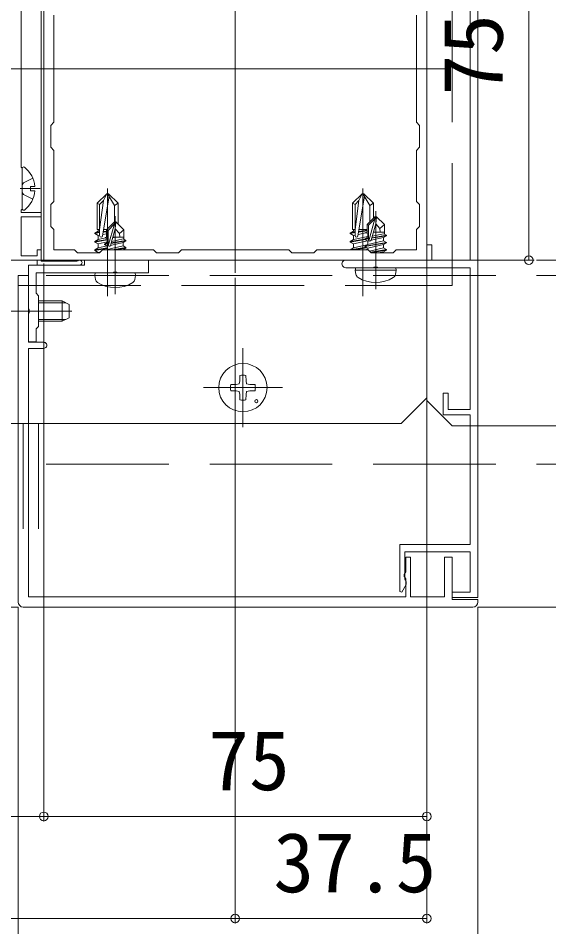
# Model space of a CAD drawing. Units: millimetres, scale not verified. Extents: x -2376 to -396, y -1680 to 1521.
# Drawn here: x -1291.3 to -1187.4, y -1352.8 to -1174.8 of the extents above; entities that cross this region are included whole.
import ezdxf
from ezdxf.enums import TextEntityAlignment as Align

# ---------------------------------------------------------------- set-up
doc = ezdxf.new("R2010")
doc.units = ezdxf.units.MM
doc.header["$LTSCALE"] = 8
doc.linetypes.add('CHAIN2', pattern=[12, 9, -1, 1, -1])
doc.linetypes.add('DASHED3', pattern=[4, 3, -1])
for name, color, linetype, lineweight in [('0-3_YKK_11', 7, 'Continuous', 9), ('0-4_YKK_12', 2, 'Continuous', 9), ('0-5_YKK_13', 4, 'Continuous', 9), ('0-6_YKK_D', 6, 'Continuous', 9)]:
    doc.layers.add(name, color=color, linetype=linetype, lineweight=lineweight)
doc.styles.add('ＭＳ ゴシック', font='')
doc.styles.get('ＭＳ ゴシック').set_extended_font_data('MS Gothic')

msp = doc.modelspace()

# ---------------------------------------------------------------- linework, layer by layer
at = {"layer": '0-3_YKK_11'}
for p, q in [((-1201.266, -1288.3), (-1201.266, -1140.2)), ((-1286.266, -1222.2), (-1286.266, -1147.2)), ((-1211.266, -1147.2), (-1211.266, -1222.2)), ((-1202.766, -1169.999), (-1202.766, -1222.2)), ((-1290.67, -1173.2), (-1290.67, -1203.999)), ((-1284.266, -1195.199), (-1284.266, -1174.199)), ((-1213.266, -1174.199), (-1213.266, -1195.199)), ((-1284.866, -1195.8), (-1284.266, -1195.199)), ((-1284.866, -1200.1), (-1284.866, -1195.8)), ((-1213.266, -1195.199), (-1212.666, -1195.8)), ((-1212.666, -1195.8), (-1212.666, -1200.1)), ((-1284.266, -1200.7), (-1284.866, -1200.1)), ((-1284.266, -1210.7), (-1284.266, -1200.7)), ((-1212.666, -1200.1), (-1213.266, -1200.7)), ((-1213.266, -1200.7), (-1213.266, -1210.7)), ((-1290.67, -1203.999), (-1290.47, -1204.199)), ((-1290.47, -1204.199), (-1290.47, -1212.2)), ((-1284.866, -1211.3), (-1284.266, -1210.7)), ((-1213.266, -1210.7), (-1212.666, -1211.3)), ((-1290.47, -1212.2), (-1290.67, -1212.399)), ((-1290.67, -1212.399), (-1290.67, -1212.9)), ((-1284.866, -1215.599), (-1284.866, -1211.3)), ((-1212.666, -1211.3), (-1212.666, -1215.599)), ((-1290.67, -1212.9), (-1286.77, -1212.9)), ((-1290.67, -1213.7), (-1290.67, -1221.4)), ((-1286.77, -1213.7), (-1290.67, -1213.7)), ((-1286.77, -1212.9), (-1286.77, -1213.7)), ((-1284.266, -1216.2), (-1284.866, -1215.599)), ((-1212.666, -1215.599), (-1213.266, -1216.2)), ((-1284.266, -1220.2), (-1284.266, -1216.2)), ((-1213.266, -1216.2), (-1213.266, -1220.2)), ((-1211.266, -1219.199), (-1211.266, -1222.2)), ((-1210.266, -1219.199), (-1211.266, -1219.199)), ((-1210.266, -1222.2), (-1210.266, -1219.199)), ((-1287.57, -1220.2), (-1286.77, -1220.2)), ((-1287.57, -1221.4), (-1287.57, -1220.2)), ((-1286.77, -1220.2), (-1286.77, -1222.4)), ((-1280.266, -1220.2), (-1284.266, -1220.2)), ((-1279.666, -1220.8), (-1280.266, -1220.2)), ((-1275.367, -1220.8), (-1279.666, -1220.8)), ((-1274.767, -1220.2), (-1275.367, -1220.8)), ((-1264.766, -1220.2), (-1274.767, -1220.2)), ((-1264.166, -1220.8), (-1264.766, -1220.2)), ((-1259.866, -1220.8), (-1264.166, -1220.8)), ((-1259.266, -1220.2), (-1259.866, -1220.8)), ((-1238.266, -1220.2), (-1259.266, -1220.2)), ((-1237.666, -1220.8), (-1238.266, -1220.2)), ((-1233.366, -1220.8), (-1237.666, -1220.8)), ((-1232.766, -1220.2), (-1233.366, -1220.8)), ((-1222.766, -1220.2), (-1232.766, -1220.2)), ((-1222.166, -1220.8), (-1222.766, -1220.2)), ((-1217.866, -1220.8), (-1222.166, -1220.8)), ((-1217.266, -1220.2), (-1217.866, -1220.8)), ((-1213.266, -1220.2), (-1217.266, -1220.2)), ((-1287.57, -1222.2), (-1302.07, -1222.2)), ((-1290.67, -1221.4), (-1287.57, -1221.4)), ((-1287.57, -1223.2), (-1287.57, -1222.2)), ((-1286.77, -1222.4), (-1279.799, -1222.4)), ((-1211.266, -1222.2), (-1286.266, -1222.2)), ((-1279.799, -1222.4), (-1279.6, -1222.324)), ((-1278.266, -1222.2), (-1265.766, -1222.2)), ((-1278.266, -1223.2), (-1278.266, -1222.2)), ((-1265.766, -1222.2), (-1265.766, -1224.699)), ((-1211.266, -1222.2), (-1227.116, -1222.2)), ((-1202.766, -1222.2), (-1210.266, -1222.2)), ((-1289.266, -1223.2), (-1278.266, -1223.2)), ((-1289.266, -1231.741), (-1289.266, -1223.2)), ((-1287.766, -1224.699), (-1287.766, -1228.699)), ((-1272.725, -1224.699), (-1287.766, -1224.699)), ((-1279.27, -1223.2), (-1287.57, -1223.2)), ((-1272.541, -1224.579), (-1272.725, -1224.699)), ((-1271.992, -1224.579), (-1272.541, -1224.579)), ((-1271.808, -1224.699), (-1271.992, -1224.579)), ((-1265.766, -1224.699), (-1271.808, -1224.699)), ((-1227.116, -1223.7), (-1221.725, -1223.7)), ((-1221.725, -1223.7), (-1221.541, -1223.58)), ((-1221.541, -1223.58), (-1220.991, -1223.58)), ((-1220.991, -1223.58), (-1220.808, -1223.7)), ((-1220.808, -1223.7), (-1202.766, -1223.7)), ((-1202.766, -1223.7), (-1202.766, -1251.499)), ((-1291.266, -1225.2), (-1289.266, -1225.2)), ((-1291.266, -1289.199), (-1291.266, -1225.2)), ((-1289.266, -1225.2), (-1289.266, -1238.3)), ((-1287.766, -1228.699), (-1287.266, -1229.2)), ((-1287.266, -1229.2), (-1287.266, -1235.2)), ((-1289.146, -1231.925), (-1289.266, -1231.741)), ((-1289.146, -1232.474), (-1289.146, -1231.925)), ((-1289.266, -1232.658), (-1289.146, -1232.474)), ((-1289.266, -1238.2), (-1289.266, -1232.658)), ((-1287.266, -1235.2), (-1287.766, -1235.7)), ((-1287.766, -1235.7), (-1287.766, -1238.2)), ((-1287.766, -1238.2), (-1289.266, -1238.2)), ((-1289.266, -1238.3), (-1286.266, -1238.3)), ((-1289.266, -1239.499), (-1289.266, -1288.2)), ((-1286.266, -1239.499), (-1289.266, -1239.499)), ((-1208.066, -1248.299), (-1208.066, -1252.499)), ((-1207.066, -1248.299), (-1208.066, -1248.299)), ((-1207.066, -1251.499), (-1207.066, -1248.299)), ((-1202.766, -1251.499), (-1207.066, -1251.499)), ((-1208.066, -1252.499), (-1202.766, -1252.499)), ((-1202.766, -1252.499), (-1202.766, -1277.9)), ((-1216.566, -1277.9), (-1216.566, -1287.13)), ((-1202.766, -1277.9), (-1216.566, -1277.9)), ((-1215.566, -1279.4), (-1202.766, -1279.4)), ((-1215.566, -1284.741), (-1215.566, -1279.4)), ((-1202.766, -1279.4), (-1202.766, -1287.299)), ((-1215.366, -1280.399), (-1214.466, -1280.399)), ((-1215.366, -1283.299), (-1215.366, -1280.399)), ((-1214.466, -1280.399), (-1214.466, -1288.2)), ((-1207.766, -1280.399), (-1206.266, -1280.399)), ((-1207.766, -1288.2), (-1207.766, -1280.399)), ((-1206.266, -1280.399), (-1206.266, -1288.7)), ((-1215.666, -1283.819), (-1215.366, -1283.299)), ((-1215.666, -1284.199), (-1215.666, -1283.819)), ((-1215.486, -1284.474), (-1215.666, -1284.199)), ((-1215.446, -1284.925), (-1215.566, -1284.741)), ((-1215.366, -1284.658), (-1215.486, -1284.474)), ((-1215.266, -1285.199), (-1215.446, -1284.925)), ((-1215.366, -1288.2), (-1215.366, -1284.658)), ((-1215.266, -1285.767), (-1215.266, -1285.199)), ((-1216.566, -1287.13), (-1216.122, -1287.249)), ((-1216.122, -1287.249), (-1215.266, -1285.767)), ((-1289.266, -1288.2), (-1215.366, -1288.2)), ((-1214.466, -1288.2), (-1207.766, -1288.2)), ((-1206.266, -1287.299), (-1206.266, -1288.3)), ((-1202.766, -1287.299), (-1206.266, -1287.299)), ((-1206.266, -1288.3), (-1201.266, -1288.3)), ((-1206.266, -1288.7), (-1201.266, -1288.7)), ((-1201.266, -1288.7), (-1201.266, -1289.199)), ((-1202.266, -1290.199), (-1290.266, -1290.199))]:
    msp.add_line(p, q, dxfattribs=at)
for centre, radius, start, end in [((-1279.27, -1222.7), 0.5, 270, 131.40962), ((-1227.116, -1222.949), 0.75, 89.99998, 270), ((-1286.266, -1238.9), 0.6, 269.99998, 90), ((-1290.266, -1289.199), 1, 180, 269.99998), ((-1202.266, -1289.199), 1, 270, 359.99998)]:
    msp.add_arc(centre, radius, start, end, dxfattribs=at)
at = {"layer": '0-4_YKK_12'}
for p, q in [((-1248.766, -1224.699), (-1248.766, -995.7)), ((-1286.767, -1147.7), (-1286.77, -1222.1)), ((-1371.408, -1184.7), (-1207.061, -1184.7)), ((-1272.266, -1228.899), (-1272.266, -1213.599)), ((-1221.266, -1227.9), (-1221.266, -1212.599)), ((-1294.766, -1232.199), (-1280.779, -1232.199)), ((-1247.266, -1239.465), (-1247.266, -1254.934)), ((-1239.531, -1247.199), (-1255.001, -1247.199)), ((-1290.266, -1254.199), (-1290.266, -1274.871)), ((-1287.266, -1254.199), (-1287.266, -1274.871))]:
    msp.add_line(p, q, dxfattribs=at)
at = {"layer": '0-4_YKK_12', "linetype": 'CHAIN2'}
for p, q in [((-1273.766, -1229.3), (-1273.766, -1208.198)), ((-1223.766, -1229.3), (-1223.766, -1208.198))]:
    msp.add_line(p, q, dxfattribs=at)
at = {"layer": '0-4_YKK_12', "linetype": 'DASHED3'}
for p, q in [((-1133.767, -1222.2), (-1363.767, -1222.2)), ((-1133.767, -1225.2), (-1363.767, -1225.2)), ((-1133.767, -1262.2), (-1363.767, -1262.2))]:
    msp.add_line(p, q, dxfattribs=at)
msp.add_lwpolyline([(-1291.267, -1227.2), (-1206.267, -1227.2), (-1206.267, -1142.2)], dxfattribs=at)
at = {"layer": '0-5_YKK_13'}
for p, q in [((-1290.47, -1204.224), (-1290.47, -1212.175)), ((-1288.87, -1207.775), (-1288.87, -1208.625)), ((-1287.987, -1207.775), (-1288.87, -1207.775)), ((-1287.987, -1208.625), (-1288.87, -1208.625)), ((-1273.941, -1209.2), (-1275.816, -1211.074)), ((-1275.316, -1211.282), (-1274.56, -1210.525)), ((-1275.316, -1216.2), (-1274.56, -1210.525)), ((-1274.731, -1217.452), (-1273.477, -1209.701)), ((-1274.56, -1210.525), (-1273.941, -1209.2)), ((-1273.591, -1209.2), (-1273.941, -1209.2)), ((-1272.416, -1211.538), (-1273.766, -1209.2)), ((-1273.591, -1209.2), (-1271.716, -1211.074)), ((-1223.941, -1209.2), (-1225.817, -1211.074)), ((-1225.316, -1211.282), (-1224.56, -1210.525)), ((-1225.316, -1216.2), (-1224.56, -1210.525)), ((-1224.731, -1217.452), (-1223.477, -1209.701)), ((-1224.56, -1210.525), (-1223.941, -1209.2)), ((-1223.591, -1209.2), (-1223.941, -1209.2)), ((-1222.416, -1211.538), (-1223.766, -1209.2)), ((-1223.591, -1209.2), (-1221.716, -1211.074)), ((-1275.316, -1211.282), (-1275.816, -1211.074)), ((-1275.816, -1216.2), (-1275.816, -1211.074)), ((-1275.316, -1217.405), (-1275.316, -1211.282)), ((-1272.416, -1211.538), (-1271.716, -1211.074)), ((-1272.416, -1214.7), (-1272.416, -1211.538)), ((-1271.716, -1215.099), (-1271.716, -1211.074)), ((-1225.316, -1211.282), (-1225.817, -1211.074)), ((-1225.817, -1216.2), (-1225.817, -1211.074)), ((-1225.316, -1217.405), (-1225.316, -1211.282)), ((-1222.416, -1211.538), (-1221.716, -1211.074)), ((-1222.416, -1214.7), (-1222.416, -1211.538)), ((-1221.716, -1213.999), (-1221.716, -1211.074)), ((-1221.416, -1213.7), (-1222.966, -1215.249)), ((-1222.666, -1215.374), (-1221.416, -1214.124)), ((-1222.618, -1218.399), (-1221.416, -1214.124)), ((-1221.416, -1214.124), (-1221.416, -1213.7)), ((-1221.116, -1213.7), (-1221.416, -1213.7)), ((-1221.266, -1215.071), (-1221.116, -1213.7)), ((-1221.116, -1213.7), (-1219.566, -1215.249)), ((-1272.416, -1214.7), (-1273.966, -1216.249)), ((-1273.666, -1216.374), (-1272.416, -1215.124)), ((-1273.618, -1219.399), (-1272.416, -1215.124)), ((-1272.416, -1215.124), (-1272.416, -1214.7)), ((-1272.116, -1214.7), (-1272.416, -1214.7)), ((-1272.266, -1216.071), (-1272.116, -1214.7)), ((-1272.266, -1216.071), (-1272.266, -1214.7)), ((-1272.116, -1214.7), (-1270.566, -1216.249)), ((-1222.966, -1215.249), (-1222.666, -1215.374)), ((-1222.966, -1216.699), (-1222.966, -1215.249)), ((-1222.666, -1218.251), (-1222.666, -1215.374)), ((-1222.178, -1218.313), (-1221.266, -1215.071)), ((-1221.266, -1215.071), (-1220.438, -1215.981)), ((-1220.438, -1215.981), (-1219.566, -1215.249)), ((-1220.438, -1215.981), (-1220.366, -1216.699)), ((-1219.566, -1217.119), (-1219.566, -1215.249)), ((-1276.238, -1216.903), (-1275.316, -1216.695)), ((-1276.238, -1217.021), (-1275.316, -1216.813)), ((-1276.238, -1217.021), (-1276.238, -1216.903)), ((-1276.238, -1217.021), (-1275.591, -1217.394)), ((-1275.816, -1216.2), (-1275.316, -1216.2)), ((-1275.591, -1216.2), (-1275.591, -1216.529)), ((-1275.591, -1217.394), (-1275.316, -1217.332)), ((-1275.591, -1218.177), (-1275.591, -1217.394)), ((-1274.689, -1217.191), (-1273.966, -1217.028)), ((-1273.966, -1216.642), (-1274.618, -1216.751)), ((-1273.966, -1216.524), (-1274.598, -1216.63)), ((-1274.131, -1216.2), (-1274.544, -1216.293)), ((-1274.529, -1216.2), (-1273.916, -1216.2)), ((-1274.266, -1217.807), (-1273.966, -1217.7)), ((-1274.266, -1217.807), (-1273.816, -1218.067)), ((-1273.966, -1216.249), (-1273.666, -1216.374)), ((-1273.966, -1217.7), (-1273.966, -1216.249)), ((-1273.966, -1217.7), (-1273.666, -1217.7)), ((-1273.666, -1219.251), (-1273.666, -1216.374)), ((-1273.178, -1219.313), (-1272.266, -1216.071)), ((-1272.758, -1217.828), (-1272.189, -1217.7)), ((-1272.722, -1217.7), (-1270.566, -1217.7)), ((-1272.266, -1216.071), (-1271.438, -1216.981)), ((-1271.438, -1216.981), (-1270.566, -1216.249)), ((-1271.438, -1216.981), (-1271.366, -1217.7)), ((-1270.566, -1218.119), (-1270.566, -1216.249)), ((-1226.238, -1216.903), (-1225.316, -1216.695)), ((-1226.238, -1217.021), (-1225.316, -1216.813)), ((-1226.238, -1217.021), (-1226.238, -1216.903)), ((-1226.238, -1217.021), (-1225.591, -1217.394)), ((-1225.817, -1216.2), (-1225.316, -1216.2)), ((-1225.591, -1216.2), (-1225.591, -1216.529)), ((-1225.591, -1217.394), (-1225.316, -1217.332)), ((-1225.591, -1218.177), (-1225.591, -1217.394)), ((-1224.689, -1217.191), (-1223.189, -1216.852)), ((-1222.966, -1216.475), (-1224.618, -1216.751)), ((-1222.966, -1216.358), (-1224.598, -1216.63)), ((-1224.131, -1216.2), (-1224.544, -1216.293)), ((-1224.529, -1216.2), (-1222.966, -1216.2)), ((-1223.366, -1218.049), (-1222.816, -1217.732)), ((-1223.266, -1216.807), (-1222.966, -1216.699)), ((-1223.266, -1216.807), (-1222.816, -1217.067)), ((-1222.966, -1216.699), (-1222.666, -1216.699)), ((-1222.816, -1217.067), (-1222.666, -1217.033)), ((-1222.816, -1217.732), (-1222.816, -1217.067)), ((-1222.816, -1217.732), (-1222.666, -1217.698)), ((-1222.18, -1218.323), (-1219.716, -1217.767)), ((-1219.166, -1217.449), (-1222.071, -1217.934)), ((-1222.041, -1217.829), (-1219.166, -1217.35)), ((-1221.959, -1217.538), (-1219.716, -1217.032)), ((-1221.758, -1216.828), (-1221.189, -1216.699)), ((-1221.722, -1216.699), (-1219.566, -1216.699)), ((-1219.166, -1217.35), (-1219.716, -1217.032)), ((-1219.166, -1217.449), (-1219.716, -1217.767)), ((-1219.716, -1218.432), (-1219.716, -1217.767)), ((-1219.166, -1217.449), (-1219.166, -1217.35)), ((-1276.238, -1218.551), (-1273.816, -1218.147)), ((-1273.816, -1218.265), (-1276.238, -1218.669)), ((-1276.238, -1218.669), (-1276.238, -1218.551)), ((-1276.238, -1218.669), (-1275.591, -1219.042)), ((-1275.591, -1219.042), (-1273.816, -1218.642)), ((-1275.591, -1219.825), (-1275.591, -1219.042)), ((-1274.366, -1219.05), (-1273.816, -1218.732)), ((-1274.366, -1219.05), (-1273.666, -1218.933)), ((-1273.666, -1219.033), (-1274.366, -1219.15)), ((-1274.366, -1219.15), (-1274.366, -1219.05)), ((-1274.366, -1219.15), (-1273.816, -1219.467)), ((-1273.816, -1218.067), (-1273.666, -1218.033)), ((-1273.816, -1218.732), (-1273.816, -1218.067)), ((-1273.816, -1218.732), (-1273.666, -1218.698)), ((-1273.816, -1219.467), (-1273.601, -1219.419)), ((-1273.816, -1220.132), (-1270.716, -1219.432)), ((-1273.816, -1220.132), (-1273.816, -1219.467)), ((-1273.18, -1219.323), (-1270.716, -1218.767)), ((-1270.166, -1218.45), (-1273.071, -1218.934)), ((-1273.041, -1218.829), (-1270.166, -1218.349)), ((-1272.959, -1218.538), (-1270.716, -1218.032)), ((-1270.166, -1218.349), (-1270.716, -1218.032)), ((-1270.166, -1218.45), (-1270.716, -1218.767)), ((-1270.716, -1219.432), (-1270.716, -1218.767)), ((-1270.166, -1218.45), (-1270.166, -1218.349)), ((-1226.238, -1218.551), (-1223.366, -1218.072)), ((-1223.312, -1218.181), (-1226.238, -1218.669)), ((-1226.238, -1218.669), (-1226.238, -1218.551)), ((-1226.238, -1218.669), (-1225.591, -1219.042)), ((-1225.591, -1219.042), (-1222.88, -1218.43)), ((-1225.591, -1219.825), (-1225.591, -1219.042)), ((-1223.366, -1218.049), (-1222.666, -1217.933)), ((-1222.666, -1218.033), (-1223.366, -1218.15)), ((-1223.366, -1218.15), (-1223.366, -1218.049)), ((-1223.366, -1218.15), (-1222.816, -1218.467)), ((-1223.366, -1219.449), (-1219.166, -1218.749)), ((-1219.166, -1218.849), (-1223.366, -1219.55)), ((-1223.366, -1219.449), (-1222.816, -1219.132)), ((-1223.366, -1219.55), (-1223.366, -1219.449)), ((-1223.366, -1219.55), (-1222.816, -1219.867)), ((-1222.816, -1218.467), (-1222.601, -1218.419)), ((-1222.816, -1219.132), (-1219.716, -1218.432)), ((-1222.816, -1219.132), (-1222.816, -1218.467)), ((-1222.816, -1219.867), (-1219.716, -1219.167)), ((-1219.166, -1218.749), (-1219.716, -1218.432)), ((-1219.166, -1218.849), (-1219.716, -1219.167)), ((-1219.716, -1219.832), (-1219.716, -1219.167)), ((-1219.166, -1218.849), (-1219.166, -1218.749)), ((-1276.238, -1220.199), (-1273.816, -1219.795)), ((-1273.816, -1219.913), (-1276.238, -1220.316)), ((-1276.238, -1220.316), (-1276.238, -1220.199)), ((-1276.238, -1220.316), (-1275.591, -1220.69)), ((-1275.591, -1220.69), (-1275.16, -1220.593)), ((-1275.591, -1220.8), (-1275.591, -1220.69)), ((-1273.933, -1220.2), (-1273.816, -1220.132)), ((-1272.866, -1220.2), (-1270.166, -1219.749)), ((-1270.166, -1219.849), (-1272.266, -1220.2)), ((-1270.86, -1220.2), (-1270.716, -1220.167)), ((-1270.166, -1219.849), (-1270.716, -1220.167)), ((-1270.716, -1220.2), (-1270.716, -1220.167)), ((-1226.238, -1220.199), (-1223.137, -1219.682)), ((-1226.238, -1220.2), (-1226.238, -1220.199)), ((-1222.979, -1219.773), (-1225.537, -1220.2)), ((-1223.418, -1220.2), (-1222.816, -1220.064)), ((-1222.816, -1220.209), (-1222.816, -1219.867)), ((-1222.504, -1220.461), (-1219.716, -1219.832)), ((-1222.295, -1220.671), (-1219.166, -1220.15)), ((-1219.166, -1220.249), (-1222.199, -1220.755)), ((-1220.746, -1220.8), (-1219.716, -1220.567)), ((-1219.166, -1220.249), (-1219.716, -1220.567)), ((-1219.716, -1220.8), (-1219.716, -1220.567)), ((-1353.266, -1222.2), (-1211.266, -1222.2)), ((-1211.266, -1222.2), (-1211.266, -1249.2)), ((-1276.266, -1225.2), (-1276.178, -1224.699)), ((-1276.178, -1224.699), (-1268.355, -1224.699)), ((-1268.266, -1225.2), (-1268.355, -1224.699)), ((-1225.266, -1224.199), (-1225.178, -1223.7)), ((-1225.266, -1224.199), (-1225.125, -1225.002)), ((-1225.178, -1223.7), (-1217.354, -1223.7)), ((-1217.266, -1224.199), (-1217.354, -1223.7)), ((-1276.266, -1225.2), (-1276.125, -1226.002)), ((-1291.266, -1228.604), (-1291.266, -1235.795)), ((-1287.266, -1230.199), (-1282.666, -1230.199)), ((-1281.266, -1230.9), (-1282.666, -1230.199)), ((-1282.666, -1234.199), (-1282.666, -1230.199)), ((-1287.266, -1230.578), (-1281.908, -1230.578)), ((-1281.266, -1233.499), (-1281.266, -1230.9)), ((-1287.266, -1233.821), (-1281.908, -1233.821)), ((-1282.666, -1234.199), (-1281.266, -1233.499)), ((-1287.266, -1234.199), (-1282.666, -1234.199)), ((-1247.878, -1245.861), (-1247.996, -1246.47)), ((-1247.859, -1244.822), (-1247.878, -1245.861)), ((-1246.673, -1244.822), (-1246.655, -1245.861)), ((-1246.655, -1245.861), (-1246.537, -1246.47)), ((-1249.644, -1246.606), (-1248.605, -1246.588)), ((-1249.64, -1247.793), (-1248.605, -1247.811)), ((-1248.605, -1246.588), (-1247.996, -1246.47)), ((-1248.605, -1247.811), (-1247.996, -1247.929)), ((-1247.878, -1248.538), (-1247.996, -1247.929)), ((-1246.655, -1248.538), (-1246.537, -1247.929)), ((-1245.928, -1246.588), (-1246.537, -1246.47)), ((-1245.928, -1247.811), (-1246.537, -1247.929)), ((-1244.889, -1246.606), (-1245.928, -1246.588)), ((-1244.889, -1247.793), (-1245.928, -1247.811)), ((-1247.859, -1249.577), (-1247.878, -1248.538)), ((-1246.673, -1249.577), (-1246.655, -1248.538)), ((-1211.266, -1249.2), (-1216.266, -1254.199)), ((-1348.266, -1254.199), (-1216.266, -1254.199))]:
    msp.add_line(p, q, dxfattribs=at)
at = {"layer": '0-5_YKK_13', "linetype": 'DASHED3'}
for p, q in [((-1290.258, -1207.055), (-1290.47, -1207.453)), ((-1288.393, -1206.125), (-1290.258, -1207.055))]:
    msp.add_line(p, q, dxfattribs=at)
at = {"layer": '0-5_YKK_13', "linetype": 'CHAIN2'}
msp.add_line((-1286.97, -1208.199), (-1290.87, -1208.199), dxfattribs=at)
at = {"layer": '0-5_YKK_13'}
for points in [[(-1139.266, -1249.7), (-1144.266, -1254.699), (-1206.266, -1254.699), (-1211.266, -1249.7), (-1211.266, -1130.704)], [(-1276.238, -1216.903), (-1275.591, -1216.529), (-1275.316, -1216.467)], [(-1226.238, -1216.903), (-1225.591, -1216.529), (-1225.316, -1216.467)], [(-1226.238, -1218.551), (-1225.591, -1218.177), (-1222.816, -1217.551)], [(-1276.238, -1218.551), (-1275.591, -1218.177), (-1274.178, -1217.858)], [(-1276.238, -1220.199), (-1275.591, -1219.825), (-1273.87, -1219.436)], [(-1270.166, -1219.849), (-1270.166, -1219.749), (-1270.716, -1219.432)], [(-1226.238, -1220.199), (-1225.591, -1219.825), (-1223.006, -1219.241)], [(-1219.166, -1220.249), (-1219.166, -1220.15), (-1219.716, -1219.832)], [(-1225.266, -1224.199), (-1217.266, -1224.199), (-1217.408, -1225.002)], [(-1276.266, -1225.2), (-1268.266, -1225.2), (-1268.408, -1226.002)]]:
    msp.add_lwpolyline(points, dxfattribs=at)
at = {"layer": '0-5_YKK_13', "linetype": 'DASHED3'}
msp.add_lwpolyline([(-1288.393, -1210.274), (-1290.258, -1209.345), (-1290.47, -1208.947)], dxfattribs=at)
at = {"layer": '0-5_YKK_13'}
for centre, radius in [((-1247.266, -1247.199), 4.735), ((-1244.625, -1249.841), 0.3)]:
    msp.add_circle(centre, radius, dxfattribs=at)
for centre, radius, start, end in [((-1290.195, -1204.224), 0.274, 52.2859, 180), ((-1293.27, -1208.199), 5.3, 4.59941, 52.2859), ((-1293.27, -1208.199), 5.3, 307.71408, 355.40057), ((-1290.195, -1212.175), 0.274, 180, 307.71408), ((-1275.022, -1217.405), 0.294, 180, 270), ((-1275.022, -1217.405), 0.294, 270, 350.8071), ((-1225.022, -1217.405), 0.294, 180, 270), ((-1225.022, -1217.405), 0.294, 270, 350.8071), ((-1273.418, -1219.251), 0.248, 180, 345.52933), ((-1222.418, -1218.251), 0.248, 180, 345.52933), ((-1275.239, -1225.846), 0.9, 190, 237.94411), ((-1272.266, -1221.1), 6.5, 237.94411, 302.05588), ((-1269.294, -1225.846), 0.9, 302.05588, 350), ((-1224.239, -1224.846), 0.9, 190, 237.94411), ((-1221.266, -1220.099), 6.5, 237.94411, 302.05588), ((-1218.294, -1224.846), 0.9, 302.05588, 350), ((-1247.266, -1247.199), 2.45, 75.9892, 104.01079), ((-1247.266, -1247.199), 2.45, 165.9892, 194.01079), ((-1247.266, -1247.199), 2.45, 345.9892, 14.01079), ((-1247.266, -1247.199), 2.45, 255.9892, 284.01079)]:
    msp.add_arc(centre, radius, start, end, dxfattribs=at)
at = {"layer": '0-6_YKK_D'}
for p, q in [((-1191.266, -1222.2), (-1191.266, -1147.2)), ((-1286.966, -1222.2), (-1312.266, -1222.2)), ((-1286.266, -1222.9), (-1286.266, -1332.199)), ((-1286.266, -1222.9), (-1286.266, -1332.199)), ((-1211.267, -1222.915), (-1211.267, -1352.199)), ((-1211.266, -1222.9), (-1211.266, -1332.199)), ((-1210.566, -1222.2), (-1190.266, -1222.2)), ((-1248.766, -1225.699), (-1248.766, -1352.199)), ((-1248.766, -1225.699), (-1248.766, -1352.199)), ((-1291.266, -1290.199), (-1312.266, -1290.199)), ((-1291.266, -1290.199), (-1291.266, -1371.199)), ((-1201.266, -1290.199), (-1201.266, -1371.199)), ((-1201.266, -1290.199), (-1160.266, -1290.199)), ((-1961.266, -1331.2), (-1286.266, -1331.2)), ((-1286.266, -1331.2), (-1211.266, -1331.2)), ((-1998.766, -1351.199), (-1248.766, -1351.199)), ((-1248.766, -1351.199), (-1211.267, -1351.199))]:
    msp.add_line(p, q, dxfattribs=at)
for centre in [(-1191.266, -1222.2), (-1286.266, -1331.2), (-1286.266, -1331.2), (-1211.266, -1331.2), (-1248.766, -1351.199), (-1248.766, -1351.199), (-1211.267, -1351.199)]:
    msp.add_circle(centre, 0.85, dxfattribs=at)

# ---------------------------------------------------------------- texts
at = {"layer": '0-6_YKK_D', "color": 4, "style": 'ＭＳ ゴシック'}
msp.add_text('75', height=11.73, rotation=90, dxfattribs=at).set_placement((-1192.866, -1189.98), align=Align.BOTTOM_LEFT)
for s, p in [('75', (-1254.046, -1329.599)), ('37.5', (-1241.297, -1349.599))]:
    msp.add_text(s, height=11.73, dxfattribs=at).set_placement(p, align=Align.BOTTOM_LEFT)

doc.saveas('drawing.dxf')
